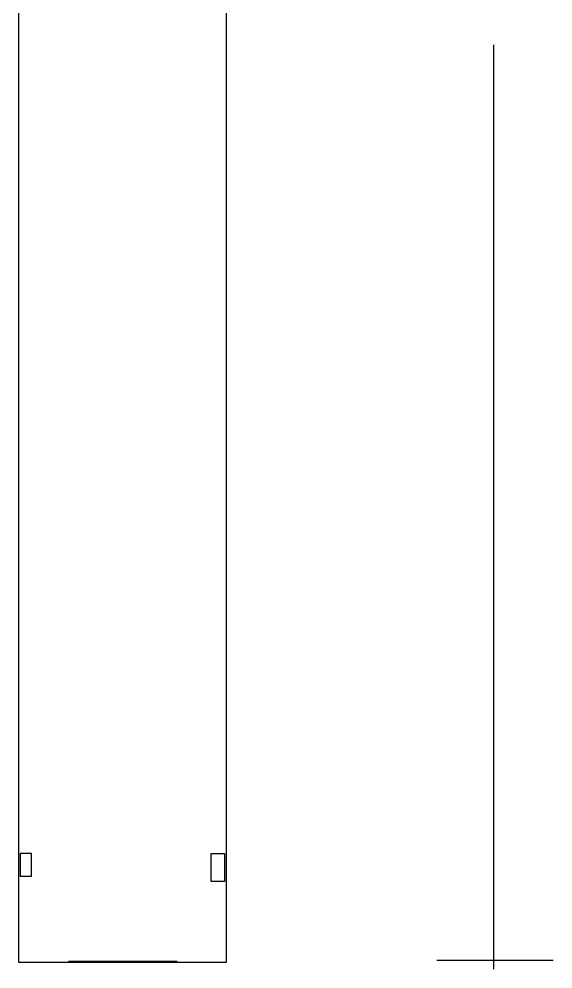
# Model space of a CAD drawing. Extents: x 1 to 62, y 3 to 267.
# Drawn here: x 22.1 to 61.1, y 61.6 to 130.8 of the extents above; entities that cross this region are included whole.
import ezdxf

# ---------------------------------------------------------------- set-up
doc = ezdxf.new("R2010")
doc.units = 0
doc.layers.add('LIVELLO_1', color=160, linetype='Continuous')

# ---------------------------------------------------------------- blocks, each defined once
blk = doc.blocks.new('AI9-BLK1')
at = {"layer": 'LIVELLO_1', "color": 7}
for p, q in [((25.534, -72.122), (25.534, -4.734)), ((2.431, -71.581), (-5.511, -71.581)), ((21.38, -71.476), (29.845, -71.476))]:
    blk.add_line(p, q, dxfattribs=at)
for points in [[(5.995, -71.639), (-9.113, -71.639), (-9.113, 60.61), (5.995, 60.61)], [(-8.21, -63.712), (-9.034, -63.712), (-9.034, -65.361), (-8.21, -65.361)], [(4.905, -63.712), (5.878, -63.712), (5.878, -65.736), (4.905, -65.736)]]:
    blk.add_lwpolyline(points, close=True, dxfattribs=at)

msp = doc.modelspace()

# ---------------------------------------------------------------- block references
at = {"layer": 'LIVELLO_1', "color": 7}
msp.add_blockref('AI9-BLK1', (31.234011, 133.702606), dxfattribs=at)

doc.saveas('drawing.dxf')
